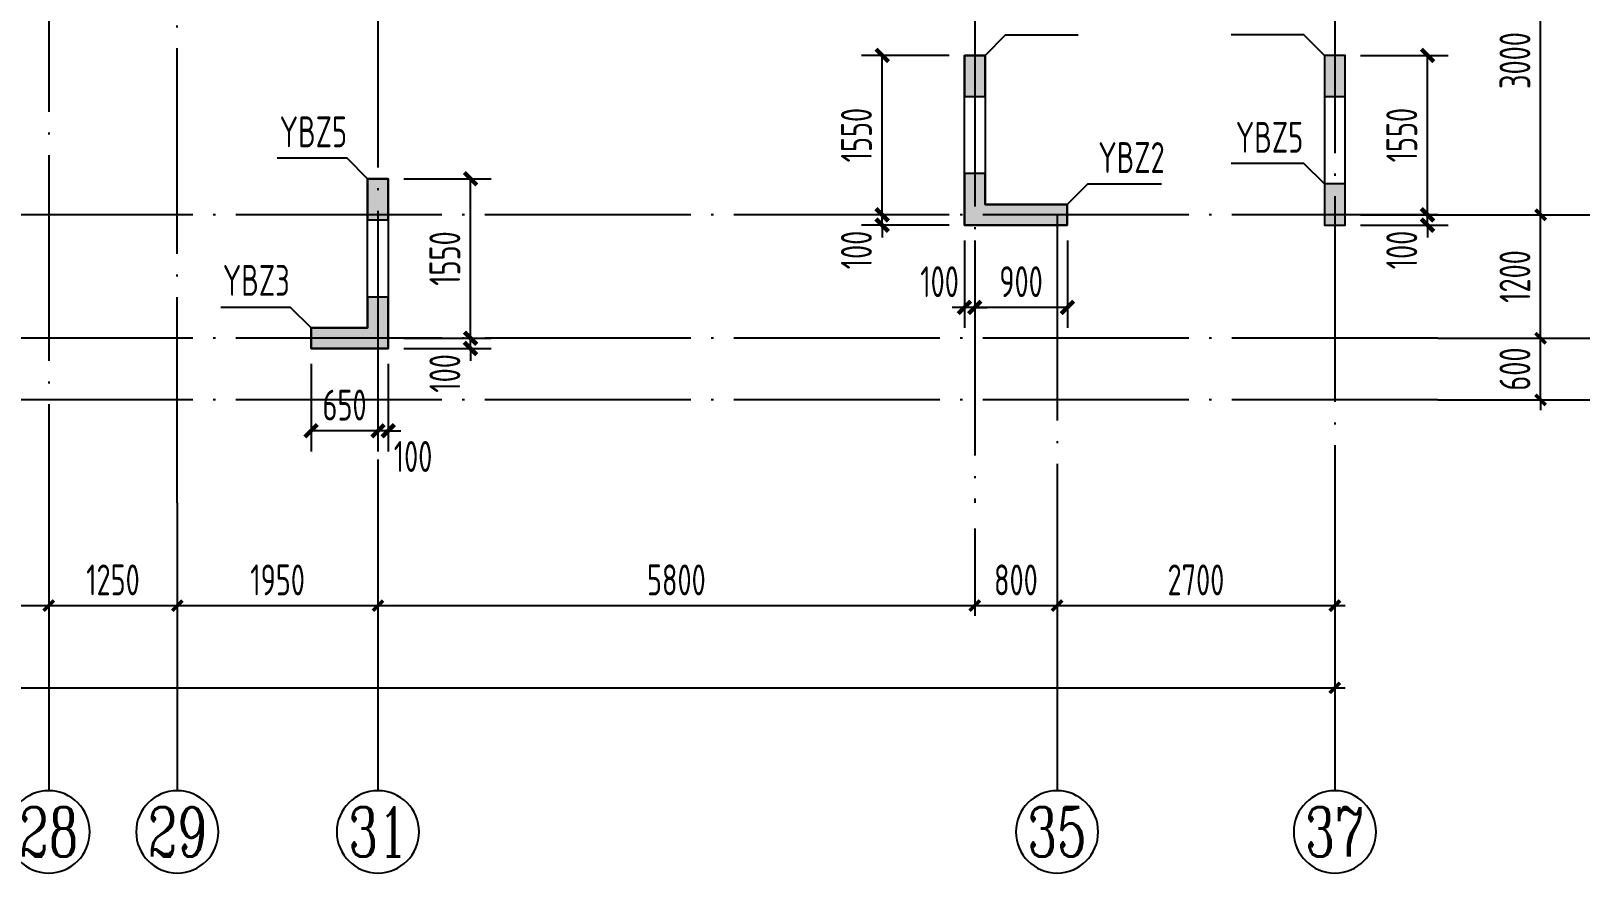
# Model space of a CAD drawing. Extents: x -1712635 to -854203, y -534641 to -21985.
# Drawn here: x -1323899 to -1308835, y -162202 to -154015 of the extents above; entities that cross this region are included whole.
import ezdxf
from ezdxf.enums import TextEntityAlignment as Align

# ---------------------------------------------------------------- set-up
doc = ezdxf.new("R2010")
doc.units = 0
doc.header["$LTSCALE"] = 1000
doc.linetypes.add('DOTE', pattern=[2.42, 2, -0.2, 0.02, -0.2])
doc.layers.get('0').update_dxf_attribs({"linetype": 'CONTINUOUS'})
doc.layers.get('Defpoints').update_dxf_attribs({"linetype": 'CONTINUOUS'})
for name, color, linetype in [('A-AXIS', 1, 'CONTINUOUS'), ('A-DOTE', 10, 'DOTE'), ('AXIS_NUM', 7, 'CONTINUOUS'), ('S-Q墙实线', 6, 'CONTINUOUS'), ('S-Q墙标注', 3, 'CONTINUOUS'), ('S-X详图填充', 252, 'CONTINUOUS'), ('S-X详图实线', 4, 'CONTINUOUS'), ('S-Y一般标注', 3, 'CONTINUOUS'), ('S-Z柱编号', 6, 'CONTINUOUS')]:
    doc.layers.add(name, color=color, linetype=linetype)
doc.styles.add('TSSD_Axis', font='complex.shx', dxfattribs={"width": 0.7, "bigfont": 'hztxt.shx'})
doc.styles.add('TSSD_DIMENSION', font='Tssdeng.shx', dxfattribs={"width": 0.7, "bigfont": 'tssdchn.shx'})
doc.styles.add('TSSD_REIN', font='tssdeng.shx', dxfattribs={"width": 0.7, "height": 300, "bigfont": 'tssdchn.shx'})
doc.styles.add('结构文字', font='zstxt.shx', dxfattribs={"width": 0.7, "bigfont": 'zshz.shx'})
doc.dimstyles.new('STRUCK', dxfattribs={"dimtxt": 400, "dimasz": 121, "dimexe": 200, "dimexo": 150, "dimgap": 115, "dimtad": 1, "dimdec": 0, "dimdsep": 46, "dimtxsty": '结构文字', "dimblk": 'ARCHTICK', "dimcen": 400, "dimclrd": 3, "dimclre": 3, "dimclrt": 7, "dimadec": 0, "dimazin": 0, "dimtfac": 1, "dimtdec": 0, "dimtix": 1, "dimtmove": 2, "dimatfit": 3, "dimldrblk": '_DIMX', "dimfxl": 0, "dimtolj": 1, "dimtzin": 0, "dimarcsym": 0})
doc.dimstyles.new('TSSD_100_100', dxfattribs={"dimtxt": 300, "dimasz": 100, "dimexe": 100, "dimexo": 250, "dimgap": 100, "dimtad": 1, "dimdec": 0, "dimzin": 0, "dimdsep": 46, "dimtxsty": 'TSSD_DIMENSION', "dimblk": 'ARCHTICK', "dimcen": 0, "dimdle": 100, "dimclrt": 7, "dimadec": 0, "dimazin": 0, "dimtfac": 1, "dimtdec": 0, "dimtix": 1, "dimtmove": 2, "dimatfit": 3, "dimldrblk": 'ARCHTICK', "dimfxl": 0, "dimtolj": 1, "dimtzin": 0, "dimarcsym": 0})

# ---------------------------------------------------------------- blocks, each defined once
blk = doc.blocks.new('_ArchTick')
at = {"color": 0, "const_width": 0.35}
blk.add_lwpolyline([(-0.5, -0.5), (0.5, 0.5)], dxfattribs=at)
blk = doc.blocks.new('*D90')
at = {"layer": 'Defpoints', "color": 0}
for p in [(43350, 3600), (45300, 3600), (45300, 2600)]:
    blk.add_point(p, dxfattribs=at)
at = {"layer": 'S-Y一般标注', "color": 0, "lineweight": -2}
for p, q in [((43350, 3350), (43350, 2500)), ((45300, 3350), (45300, 2500)), ((43250, 2600), (45400, 2600))]:
    blk.add_line(p, q, dxfattribs=at)
at = {"layer": 'S-Y一般标注', "color": 0, "lineweight": -2, "xscale": 100, "yscale": 100, "zscale": 100, "rotation": 180}
blk.add_blockref('_ArchTick', (43350, 2600), dxfattribs=at)
at = {"layer": 'S-Y一般标注', "color": 0, "lineweight": -2, "xscale": 100, "yscale": 100, "zscale": 100}
blk.add_blockref('_ArchTick', (45300, 2600), dxfattribs=at)
at = {"layer": 'S-Y一般标注', "color": 7, "insert": (44325, 2850), "char_height": 300, "attachment_point": 5, "style": 'TSSD_DIMENSION'}
blk.add_mtext('\\A1;1950', dxfattribs=at)
blk = doc.blocks.new('ts_axno')
at = {"color": 0, "linetype": 'ByBlock', "lineweight": -2}
blk.add_circle((0, 0), 0.5, dxfattribs=at)
at = {"color": 0, "linetype": 'ByBlock', "lineweight": -2, "style": 'TSSD_Axis', "width": 0.7}
blk.add_attdef('A', text='', height=0.6, dxfattribs=at).set_placement((0, 0), align=Align.MIDDLE_CENTER)
blk = doc.blocks.new('*D91')
at = {"layer": 'Defpoints', "color": 0}
for p in [(45300, 3600), (51100, 3600), (51100, 2600)]:
    blk.add_point(p, dxfattribs=at)
at = {"layer": 'S-Y一般标注', "color": 0, "lineweight": -2}
for p, q in [((45300, 3350), (45300, 2500)), ((51100, 3350), (51100, 2500)), ((45200, 2600), (51200, 2600))]:
    blk.add_line(p, q, dxfattribs=at)
at = {"layer": 'S-Y一般标注', "color": 0, "lineweight": -2, "xscale": 100, "yscale": 100, "zscale": 100, "rotation": 180}
blk.add_blockref('_ArchTick', (45300, 2600), dxfattribs=at)
at = {"layer": 'S-Y一般标注', "color": 0, "lineweight": -2, "xscale": 100, "yscale": 100, "zscale": 100}
blk.add_blockref('_ArchTick', (51100, 2600), dxfattribs=at)
at = {"layer": 'S-Y一般标注', "color": 7, "insert": (48200, 2850), "char_height": 300, "attachment_point": 5, "style": 'TSSD_DIMENSION'}
blk.add_mtext('\\A1;5800', dxfattribs=at)
blk = doc.blocks.new('*D92')
at = {"layer": 'Defpoints', "color": 0}
for p in [(51100, 3600), (51900, 3600), (51900, 2600)]:
    blk.add_point(p, dxfattribs=at)
at = {"layer": 'S-Y一般标注', "color": 0, "lineweight": -2}
for p, q in [((51100, 3350), (51100, 2500)), ((51900, 3350), (51900, 2500)), ((51000, 2600), (52000, 2600))]:
    blk.add_line(p, q, dxfattribs=at)
at = {"layer": 'S-Y一般标注', "color": 0, "lineweight": -2, "xscale": 100, "yscale": 100, "zscale": 100, "rotation": 180}
blk.add_blockref('_ArchTick', (51100, 2600), dxfattribs=at)
at = {"layer": 'S-Y一般标注', "color": 0, "lineweight": -2, "xscale": 100, "yscale": 100, "zscale": 100}
blk.add_blockref('_ArchTick', (51900, 2600), dxfattribs=at)
at = {"layer": 'S-Y一般标注', "color": 7, "insert": (51500, 2850), "char_height": 300, "attachment_point": 5, "style": 'TSSD_DIMENSION'}
blk.add_mtext('\\A1;800', dxfattribs=at)
blk = doc.blocks.new('*D93')
at = {"layer": 'Defpoints', "color": 0}
for p in [(51900, 3600), (54600, 3600), (54600, 2600)]:
    blk.add_point(p, dxfattribs=at)
at = {"layer": 'S-Y一般标注', "color": 0, "lineweight": -2}
for p, q in [((51900, 3350), (51900, 2500)), ((54600, 3350), (54600, 2500)), ((51800, 2600), (54700, 2600))]:
    blk.add_line(p, q, dxfattribs=at)
at = {"layer": 'S-Y一般标注', "color": 0, "lineweight": -2, "xscale": 100, "yscale": 100, "zscale": 100, "rotation": 180}
blk.add_blockref('_ArchTick', (51900, 2600), dxfattribs=at)
at = {"layer": 'S-Y一般标注', "color": 0, "lineweight": -2, "xscale": 100, "yscale": 100, "zscale": 100}
blk.add_blockref('_ArchTick', (54600, 2600), dxfattribs=at)
at = {"layer": 'S-Y一般标注', "color": 7, "insert": (53250, 2850), "char_height": 300, "attachment_point": 5, "style": 'TSSD_DIMENSION'}
blk.add_mtext('\\A1;2700', dxfattribs=at)
blk = doc.blocks.new('*D94')
at = {"layer": 'Defpoints', "color": 0}
for p in [(4600, 3600), (54600, 3600), (54600, 1800)]:
    blk.add_point(p, dxfattribs=at)
at = {"layer": 'S-Y一般标注', "color": 0, "lineweight": -2}
for p, q in [((4600, 3350), (4600, 1700)), ((54600, 3350), (54600, 1700)), ((4500, 1800), (54700, 1800))]:
    blk.add_line(p, q, dxfattribs=at)
at = {"layer": 'S-Y一般标注', "color": 0, "lineweight": -2, "xscale": 100, "yscale": 100, "zscale": 100, "rotation": 180}
blk.add_blockref('_ArchTick', (4600, 1800), dxfattribs=at)
at = {"layer": 'S-Y一般标注', "color": 0, "lineweight": -2, "xscale": 100, "yscale": 100, "zscale": 100}
blk.add_blockref('_ArchTick', (54600, 1800), dxfattribs=at)
at = {"layer": 'S-Y一般标注', "color": 7, "insert": (29600, 2050), "char_height": 300, "attachment_point": 5, "style": 'TSSD_DIMENSION'}
blk.add_mtext('\\A1;50000', dxfattribs=at)
blk = doc.blocks.new('*D99')
at = {"layer": 'Defpoints', "color": 0}
for p in [(55600, 5200), (56600, 5200), (55600, 4600)]:
    blk.add_point(p, dxfattribs=at)
at = {"layer": 'S-Y一般标注', "color": 0, "lineweight": -2}
for p, q in [((56600, 5200), (56600, 5300)), ((55850, 5200), (56700, 5200)), ((56600, 4600), (56600, 5200)), ((55850, 4600), (56700, 4600)), ((56600, 4600), (56600, 4500))]:
    blk.add_line(p, q, dxfattribs=at)
at = {"layer": 'S-Y一般标注', "color": 0, "lineweight": -2, "xscale": 100, "yscale": 100, "zscale": 100}
for p, rotation in [((56600, 5200), 270), ((56600, 4600), 90)]:
    blk.add_blockref('_ArchTick', p, dxfattribs=dict(at, rotation=rotation))
at = {"layer": 'S-Y一般标注', "color": 7, "insert": (56350, 4900), "char_height": 300, "attachment_point": 5, "rotation": 90, "style": 'TSSD_DIMENSION'}
blk.add_mtext('\\A1;600', dxfattribs=at)
blk = doc.blocks.new('*D105')
at = {"layer": 'Defpoints', "color": 0}
for p in [(55600, 20100), (57400, 20100), (55600, 4600)]:
    blk.add_point(p, dxfattribs=at)
at = {"layer": 'S-Y一般标注', "color": 0, "lineweight": -2}
for p, q in [((57400, 4500), (57400, 20200)), ((55850, 20100), (57500, 20100)), ((55850, 4600), (57500, 4600))]:
    blk.add_line(p, q, dxfattribs=at)
at = {"layer": 'S-Y一般标注', "color": 0, "lineweight": -2, "xscale": 100, "yscale": 100, "zscale": 100}
for p, rotation in [((57400, 20100), 90), ((57400, 4600), 270)]:
    blk.add_blockref('_ArchTick', p, dxfattribs=dict(at, rotation=rotation))
at = {"layer": 'S-Y一般标注', "color": 7, "insert": (57150, 12350), "char_height": 300, "attachment_point": 5, "rotation": 90, "style": 'TSSD_DIMENSION'}
blk.add_mtext('\\A1;15500', dxfattribs=at)
blk = doc.blocks.new('*D109')
at = {"layer": 'Defpoints', "color": 0}
for p in [(55600, 6400), (56600, 6400), (55600, 5200)]:
    blk.add_point(p, dxfattribs=at)
at = {"layer": 'S-Y一般标注', "color": 0, "lineweight": -2}
for p, q in [((56600, 5100), (56600, 6500)), ((55850, 6400), (56700, 6400)), ((55850, 5200), (56700, 5200))]:
    blk.add_line(p, q, dxfattribs=at)
at = {"layer": 'S-Y一般标注', "color": 0, "lineweight": -2, "xscale": 100, "yscale": 100, "zscale": 100}
for p, rotation in [((56600, 6400), 90), ((56600, 5200), 270)]:
    blk.add_blockref('_ArchTick', p, dxfattribs=dict(at, rotation=rotation))
at = {"layer": 'S-Y一般标注', "color": 7, "insert": (56350, 5800), "char_height": 300, "attachment_point": 5, "rotation": 90, "style": 'TSSD_DIMENSION'}
blk.add_mtext('\\A1;1200', dxfattribs=at)
blk = doc.blocks.new('*D110')
at = {"layer": 'Defpoints', "color": 0}
for p in [(55600, 9400), (56600, 9400), (55600, 6400)]:
    blk.add_point(p, dxfattribs=at)
at = {"layer": 'S-Y一般标注', "color": 0, "lineweight": -2}
for p, q in [((56600, 6300), (56600, 9500)), ((55850, 9400), (56700, 9400)), ((55850, 6400), (56700, 6400))]:
    blk.add_line(p, q, dxfattribs=at)
at = {"layer": 'S-Y一般标注', "color": 0, "lineweight": -2, "xscale": 100, "yscale": 100, "zscale": 100}
for p, rotation in [((56600, 9400), 90), ((56600, 6400), 270)]:
    blk.add_blockref('_ArchTick', p, dxfattribs=dict(at, rotation=rotation))
at = {"layer": 'S-Y一般标注', "color": 7, "insert": (56350, 7900), "char_height": 300, "attachment_point": 5, "rotation": 90, "style": 'TSSD_DIMENSION'}
blk.add_mtext('\\A1;3000', dxfattribs=at)
blk = doc.blocks.new('*D115')
at = {"layer": 'Defpoints', "color": 0}
for p in [(40850, 3600), (42100, 3600), (42100, 2600)]:
    blk.add_point(p, dxfattribs=at)
at = {"layer": 'S-Y一般标注', "color": 0, "lineweight": -2}
for p, q in [((40850, 3350), (40850, 2500)), ((42100, 3350), (42100, 2500)), ((40750, 2600), (42200, 2600))]:
    blk.add_line(p, q, dxfattribs=at)
at = {"layer": 'S-Y一般标注', "color": 0, "lineweight": -2, "xscale": 100, "yscale": 100, "zscale": 100, "rotation": 180}
blk.add_blockref('_ArchTick', (40850, 2600), dxfattribs=at)
at = {"layer": 'S-Y一般标注', "color": 0, "lineweight": -2, "xscale": 100, "yscale": 100, "zscale": 100}
blk.add_blockref('_ArchTick', (42100, 2600), dxfattribs=at)
at = {"layer": 'S-Y一般标注', "color": 7, "insert": (41475, 2850), "char_height": 300, "attachment_point": 5, "style": 'TSSD_DIMENSION'}
blk.add_mtext('\\A1;1250', dxfattribs=at)
blk = doc.blocks.new('*D116')
at = {"layer": 'Defpoints', "color": 0}
for p in [(42100, 3600), (43350, 3600), (43350, 2600)]:
    blk.add_point(p, dxfattribs=at)
at = {"layer": 'S-Y一般标注', "color": 0, "lineweight": -2}
for p, q in [((42100, 3350), (42100, 2500)), ((43350, 3350), (43350, 2500)), ((42000, 2600), (43450, 2600))]:
    blk.add_line(p, q, dxfattribs=at)
at = {"layer": 'S-Y一般标注', "color": 0, "lineweight": -2, "xscale": 100, "yscale": 100, "zscale": 100, "rotation": 180}
blk.add_blockref('_ArchTick', (42100, 2600), dxfattribs=at)
at = {"layer": 'S-Y一般标注', "color": 0, "lineweight": -2, "xscale": 100, "yscale": 100, "zscale": 100}
blk.add_blockref('_ArchTick', (43350, 2600), dxfattribs=at)
at = {"layer": 'S-Y一般标注', "color": 7, "insert": (42725, 2850), "char_height": 300, "attachment_point": 5, "style": 'TSSD_DIMENSION'}
blk.add_mtext('\\A1;1250', dxfattribs=at)
blk = doc.blocks.new('*D2029')
at = {"layer": 'Defpoints', "color": 0}
for p in [(-1311127, -155802), (-1311127, -155902), (-1310327, -155802)]:
    blk.add_point(p, dxfattribs=at)
at = {"layer": 'S-Q墙标注', "color": 3, "lineweight": -2}
for p, q in [((-1310327, -155802), (-1310327, -155681)), ((-1310977, -155802), (-1310127, -155802)), ((-1310977, -155902), (-1310127, -155902)), ((-1310327, -155902), (-1310327, -155802)), ((-1310327, -155902), (-1310327, -156023))]:
    blk.add_line(p, q, dxfattribs=at)
at = {"layer": 'S-Q墙标注', "color": 3, "lineweight": -2, "xscale": 121, "yscale": 121, "zscale": 121}
for p, rotation in [((-1310327, -155802), 270), ((-1310327, -155902), 90)]:
    blk.add_blockref('_ArchTick', p, dxfattribs=dict(at, rotation=rotation))
at = {"layer": 'S-Q墙标注', "color": 7, "insert": (-1310577, -156144), "char_height": 300, "attachment_point": 5, "rotation": 90, "style": 'TSSD_REIN'}
blk.add_mtext('\\A1;100', dxfattribs=at)
blk = doc.blocks.new('_DIMX')
blk.add_line((-150, 0), (150, 0))
at = {"const_width": 50}
blk.add_lwpolyline([(-70, -70), (70, 70)], dxfattribs=at)
blk = doc.blocks.new('*D2030')
at = {"layer": 'Defpoints', "color": 0}
for p in [(-1311127, -154252), (-1310327, -154252), (-1311127, -155802)]:
    blk.add_point(p, dxfattribs=at)
at = {"layer": 'S-Q墙标注', "color": 3, "lineweight": -2}
for p, q in [((-1310977, -154252), (-1310127, -154252)), ((-1310327, -155802), (-1310327, -154252)), ((-1310977, -155802), (-1310127, -155802))]:
    blk.add_line(p, q, dxfattribs=at)
at = {"layer": 'S-Q墙标注', "color": 3, "lineweight": -2, "xscale": 121, "yscale": 121, "zscale": 121}
for p, rotation in [((-1310327, -154252), 90), ((-1310327, -155802), 270)]:
    blk.add_blockref('_ArchTick', p, dxfattribs=dict(at, rotation=rotation))
at = {"layer": 'S-Q墙标注', "color": 7, "insert": (-1310577, -155027), "char_height": 300, "attachment_point": 5, "rotation": 90, "style": 'TSSD_REIN'}
blk.add_mtext('\\A1;1550', dxfattribs=at)
blk = doc.blocks.new('*D2033')
at = {"layer": 'Defpoints', "color": 0}
for p in [(-1315627, -155802), (-1314827, -155802), (-1314827, -155902)]:
    blk.add_point(p, dxfattribs=at)
at = {"layer": 'S-Q墙标注', "color": 3, "lineweight": -2}
for p, q in [((-1315627, -155802), (-1315627, -155681)), ((-1314977, -155802), (-1315827, -155802)), ((-1314977, -155902), (-1315827, -155902)), ((-1315627, -155902), (-1315627, -155802)), ((-1315627, -155902), (-1315627, -156023))]:
    blk.add_line(p, q, dxfattribs=at)
at = {"layer": 'S-Q墙标注', "color": 3, "lineweight": -2, "xscale": 121, "yscale": 121, "zscale": 121}
for p, rotation in [((-1315627, -155802), 270), ((-1315627, -155902), 90)]:
    blk.add_blockref('_ArchTick', p, dxfattribs=dict(at, rotation=rotation))
at = {"layer": 'S-Q墙标注', "color": 7, "insert": (-1315877, -156144), "char_height": 300, "attachment_point": 5, "rotation": 90, "style": 'TSSD_REIN'}
blk.add_mtext('\\A1;100', dxfattribs=at)
blk = doc.blocks.new('*D2034')
at = {"layer": 'Defpoints', "color": 0}
for p in [(-1315627, -154252), (-1314827, -154252), (-1314827, -155802)]:
    blk.add_point(p, dxfattribs=at)
at = {"layer": 'S-Q墙标注', "color": 3, "lineweight": -2}
for p, q in [((-1314977, -154252), (-1315827, -154252)), ((-1315627, -155802), (-1315627, -154252)), ((-1314977, -155802), (-1315827, -155802))]:
    blk.add_line(p, q, dxfattribs=at)
at = {"layer": 'S-Q墙标注', "color": 3, "lineweight": -2, "xscale": 121, "yscale": 121, "zscale": 121}
for p, rotation in [((-1315627, -154252), 90), ((-1315627, -155802), 270)]:
    blk.add_blockref('_ArchTick', p, dxfattribs=dict(at, rotation=rotation))
at = {"layer": 'S-Q墙标注', "color": 7, "insert": (-1315877, -155027), "char_height": 300, "attachment_point": 5, "rotation": 90, "style": 'TSSD_REIN'}
blk.add_mtext('\\A1;1550', dxfattribs=at)
blk = doc.blocks.new('*D2035')
at = {"layer": 'Defpoints', "color": 0}
for p in [(-1314727, -155902), (-1313827, -155902), (-1314727, -156702)]:
    blk.add_point(p, dxfattribs=at)
at = {"layer": 'S-Q墙标注', "color": 3, "lineweight": -2}
for p, q in [((-1314727, -156052), (-1314727, -156902)), ((-1313827, -156052), (-1313827, -156902)), ((-1313827, -156702), (-1314727, -156702))]:
    blk.add_line(p, q, dxfattribs=at)
at = {"layer": 'S-Q墙标注', "color": 3, "lineweight": -2, "xscale": 121, "yscale": 121, "zscale": 121, "rotation": 180}
blk.add_blockref('_ArchTick', (-1314727, -156702), dxfattribs=at)
at = {"layer": 'S-Q墙标注', "color": 3, "lineweight": -2, "xscale": 121, "yscale": 121, "zscale": 121}
blk.add_blockref('_ArchTick', (-1313827, -156702), dxfattribs=at)
at = {"layer": 'S-Q墙标注', "color": 7, "insert": (-1314277, -156452), "char_height": 300, "attachment_point": 5, "style": 'TSSD_REIN'}
blk.add_mtext('\\A1;900', dxfattribs=at)
blk = doc.blocks.new('*D2036')
at = {"layer": 'Defpoints', "color": 0}
for p in [(-1314827, -155902), (-1314727, -155902), (-1314827, -156702)]:
    blk.add_point(p, dxfattribs=at)
at = {"layer": 'S-Q墙标注', "color": 3, "lineweight": -2}
for p, q in [((-1314827, -156052), (-1314827, -156902)), ((-1314727, -156052), (-1314727, -156902)), ((-1314827, -156702), (-1314948, -156702)), ((-1314727, -156702), (-1314827, -156702)), ((-1314727, -156702), (-1314606, -156702))]:
    blk.add_line(p, q, dxfattribs=at)
at = {"layer": 'S-Q墙标注', "color": 3, "lineweight": -2, "xscale": 121, "yscale": 121, "zscale": 121}
blk.add_blockref('_ArchTick', (-1314827, -156702), dxfattribs=at)
at = {"layer": 'S-Q墙标注', "color": 3, "lineweight": -2, "xscale": 121, "yscale": 121, "zscale": 121, "rotation": 180}
blk.add_blockref('_ArchTick', (-1314727, -156702), dxfattribs=at)
at = {"layer": 'S-Q墙标注', "color": 7, "insert": (-1315069, -156452), "char_height": 300, "attachment_point": 5, "style": 'TSSD_REIN'}
blk.add_mtext('\\A1;100', dxfattribs=at)
blk = doc.blocks.new('*D2037')
at = {"layer": 'Defpoints', "color": 0}
for p in [(-1320427, -157002), (-1320427, -157102), (-1319627, -157002)]:
    blk.add_point(p, dxfattribs=at)
at = {"layer": 'S-Q墙标注', "color": 3, "lineweight": -2}
for p, q in [((-1319627, -157002), (-1319627, -156881)), ((-1320277, -157002), (-1319427, -157002)), ((-1320277, -157102), (-1319427, -157102)), ((-1319627, -157102), (-1319627, -157002)), ((-1319627, -157102), (-1319627, -157223))]:
    blk.add_line(p, q, dxfattribs=at)
at = {"layer": 'S-Q墙标注', "color": 3, "lineweight": -2, "xscale": 121, "yscale": 121, "zscale": 121}
for p, rotation in [((-1319627, -157002), 270), ((-1319627, -157102), 90)]:
    blk.add_blockref('_ArchTick', p, dxfattribs=dict(at, rotation=rotation))
at = {"layer": 'S-Q墙标注', "color": 7, "insert": (-1319877, -157344), "char_height": 300, "attachment_point": 5, "rotation": 90, "style": 'TSSD_REIN'}
blk.add_mtext('\\A1;100', dxfattribs=at)
blk = doc.blocks.new('*D2038')
at = {"layer": 'Defpoints', "color": 0}
for p in [(-1320427, -155452), (-1319627, -155452), (-1320427, -157002)]:
    blk.add_point(p, dxfattribs=at)
at = {"layer": 'S-Q墙标注', "color": 3, "lineweight": -2}
for p, q in [((-1320277, -155452), (-1319427, -155452)), ((-1319627, -157002), (-1319627, -155452)), ((-1320277, -157002), (-1319427, -157002))]:
    blk.add_line(p, q, dxfattribs=at)
at = {"layer": 'S-Q墙标注', "color": 3, "lineweight": -2, "xscale": 121, "yscale": 121, "zscale": 121}
for p, rotation in [((-1319627, -155452), 90), ((-1319627, -157002), 270)]:
    blk.add_blockref('_ArchTick', p, dxfattribs=dict(at, rotation=rotation))
at = {"layer": 'S-Q墙标注', "color": 7, "insert": (-1319877, -156227), "char_height": 300, "attachment_point": 5, "rotation": 90, "style": 'TSSD_REIN'}
blk.add_mtext('\\A1;1550', dxfattribs=at)
blk = doc.blocks.new('*D2039')
at = {"layer": 'Defpoints', "color": 0}
for p in [(-1320527, -157102), (-1320427, -157102), (-1320527, -157902)]:
    blk.add_point(p, dxfattribs=at)
at = {"layer": 'S-Q墙标注', "color": 3, "lineweight": -2}
for p, q in [((-1320527, -157252), (-1320527, -158102)), ((-1320427, -157252), (-1320427, -158102)), ((-1320527, -157902), (-1320648, -157902)), ((-1320427, -157902), (-1320527, -157902)), ((-1320427, -157902), (-1320306, -157902))]:
    blk.add_line(p, q, dxfattribs=at)
at = {"layer": 'S-Q墙标注', "color": 3, "lineweight": -2, "xscale": 121, "yscale": 121, "zscale": 121}
blk.add_blockref('_ArchTick', (-1320527, -157902), dxfattribs=at)
at = {"layer": 'S-Q墙标注', "color": 3, "lineweight": -2, "xscale": 121, "yscale": 121, "zscale": 121, "rotation": 180}
blk.add_blockref('_ArchTick', (-1320427, -157902), dxfattribs=at)
at = {"layer": 'S-Q墙标注', "color": 7, "insert": (-1320186, -158152), "char_height": 300, "attachment_point": 5, "style": 'TSSD_REIN'}
blk.add_mtext('\\A1;100', dxfattribs=at)
blk = doc.blocks.new('*D2040')
at = {"layer": 'Defpoints', "color": 0}
for p in [(-1321177, -157102), (-1320527, -157102), (-1321177, -157902)]:
    blk.add_point(p, dxfattribs=at)
at = {"layer": 'S-Q墙标注', "color": 3, "lineweight": -2}
for p, q in [((-1321177, -157252), (-1321177, -158102)), ((-1320527, -157252), (-1320527, -158102)), ((-1320527, -157902), (-1321177, -157902))]:
    blk.add_line(p, q, dxfattribs=at)
at = {"layer": 'S-Q墙标注', "color": 3, "lineweight": -2, "xscale": 121, "yscale": 121, "zscale": 121, "rotation": 180}
blk.add_blockref('_ArchTick', (-1321177, -157902), dxfattribs=at)
at = {"layer": 'S-Q墙标注', "color": 3, "lineweight": -2, "xscale": 121, "yscale": 121, "zscale": 121}
blk.add_blockref('_ArchTick', (-1320527, -157902), dxfattribs=at)
at = {"layer": 'S-Q墙标注', "color": 7, "insert": (-1320852, -157652), "char_height": 300, "attachment_point": 5, "style": 'TSSD_REIN'}
blk.add_mtext('\\A1;650', dxfattribs=at)
blk = doc.blocks.new('20210726.16350016')
at = {"layer": 'A-AXIS'}
for p, q in [((55600, 6400), (58400, 6400)), ((55600, 5200), (58400, 5200)), ((55600, 4600), (58400, 4600)), ((42100, 3600), (42100, 800)), ((43350, 3600), (43350, 800)), ((45300, 3600), (45300, 800)), ((51900, 3600), (51900, 800)), ((54600, 3600), (54600, 800))]:
    blk.add_line(p, q, dxfattribs=at)
at = {"layer": 'A-DOTE'}
for p, q in [((54600, 21100), (54600, 3600)), ((45299.8, 13700), (45300, 3600)), ((43350, 3600), (43350, 11500)), ((51100, 10900), (51100, 3600)), ((42100, 9400), (42100, 3600)), ((55600, 6400), (3600, 6400)), ((51900, 6400), (51900, 3600)), ((55600, 5200), (3600, 5200)), ((55600, 4600), (3600, 4600))]:
    blk.add_line(p, q, dxfattribs=at)
at = {"layer": 'A-AXIS'}
ref = blk.add_blockref('ts_axno', (42100, 400), dxfattribs=dict(at, xscale=-800, yscale=800, zscale=800, rotation=180))
ref.add_attrib('19', '28', dxfattribs={"layer": 'AXIS_NUM', "height": 480, "style": 'TSSD_Axis', "width": 0.7}).set_placement((42100, 400), align=Align.MIDDLE_CENTER)
ref = blk.add_blockref('ts_axno', (43350, 400), dxfattribs=dict(at, xscale=-800, yscale=800, zscale=800, rotation=180))
ref.add_attrib('19', '29', dxfattribs={"layer": 'AXIS_NUM', "height": 480, "style": 'TSSD_Axis', "width": 0.7}).set_placement((43350, 400), align=Align.MIDDLE_CENTER)
ref = blk.add_blockref('ts_axno', (45300, 400), dxfattribs=dict(at, xscale=-800, yscale=800, zscale=800, rotation=180))
ref.add_attrib('19', '31', dxfattribs={"layer": 'AXIS_NUM', "height": 480, "style": 'TSSD_Axis', "width": 0.7}).set_placement((45300, 400), align=Align.MIDDLE_CENTER)
ref = blk.add_blockref('ts_axno', (51900, 400), dxfattribs=dict(at, xscale=-800, yscale=800, zscale=800, rotation=180))
ref.add_attrib('22', '35', dxfattribs={"layer": 'AXIS_NUM', "height": 480, "style": 'TSSD_Axis', "width": 0.7}).set_placement((51900, 400), align=Align.MIDDLE_CENTER)
ref = blk.add_blockref('ts_axno', (54600, 400), dxfattribs=dict(at, xscale=-800, yscale=800, zscale=800, rotation=180))
ref.add_attrib('23', '37', dxfattribs={"layer": 'AXIS_NUM', "height": 480, "style": 'TSSD_Axis', "width": 0.7}).set_placement((54600, 400), align=Align.MIDDLE_CENTER)
at = {"layer": 'S-Y一般标注'}
for base, p1, p2, picture, middle in [((57400, 20100), (55600, 4600), (55600, 20100), '*D105', (57150, 12350)), ((56600, 9400), (55600, 6400), (55600, 9400), '*D110', (56350, 7900)), ((56600, 6400), (55600, 5200), (55600, 6400), '*D109', (56350, 5800)), ((56600, 5200), (55600, 4600), (55600, 5200), '*D99', (56350, 4900))]:
    dim = blk.add_linear_dim(base=base, p1=p1, p2=p2, angle=90, dimstyle='TSSD_100_100', dxfattribs=at)
    dim.commit()
    dim.dimension.update_dxf_attribs({"geometry": picture, "text_midpoint": middle})
for base, p1, p2, picture, middle in [((54600, 1800), (4600, 3600), (54600, 3600), '*D94', (29600, 2050)), ((42100, 2600.1), (40850, 3600.1), (42100, 3600.1), '*D115', (41475, 2850.1)), ((43350, 2600.1), (42100, 3600.1), (43350, 3600.1), '*D116', (42725, 2850.1)), ((45300, 2600.1), (43350, 3600.1), (45300, 3600.1), '*D90', (44325, 2850.1)), ((51100, 2600), (45300, 3600), (51100, 3600), '*D91', (48200, 2850)), ((51900, 2600), (51100, 3600), (51900, 3600), '*D92', (51500, 2850)), ((54600, 2600), (51900, 3600), (54600, 3600), '*D93', (53250, 2850))]:
    dim = blk.add_linear_dim(base=base, p1=p1, p2=p2, dimstyle='TSSD_100_100', dxfattribs=at)
    dim.commit()
    dim.dimension.update_dxf_attribs({"geometry": picture, "text_midpoint": middle})

msp = doc.modelspace()

# ---------------------------------------------------------------- hatches: boundary and pattern name
at = {"layer": 'S-X详图填充'}
h = msp.add_hatch(color=256, dxfattribs=at)
h.dxf.hatch_style = 1
h.paths.add_polyline_path([(-1314827.49, -154651.8), (-1314627.49, -154651.8), (-1314627.49, -154251.8), (-1314827.49, -154251.8)])
h = msp.add_hatch(color=256, dxfattribs=at)
h.dxf.hatch_style = 1
h.paths.add_polyline_path([(-1311327.47, -154651.8), (-1311127.47, -154651.8), (-1311127.47, -154251.8), (-1311327.47, -154251.8)])
h = msp.add_hatch(color=256, dxfattribs=at)
h.dxf.hatch_style = 1
h.paths.add_polyline_path([(-1320627.49, -155851.81), (-1320427.49, -155851.81), (-1320427.49, -155451.81), (-1320627.49, -155451.81)])
h = msp.add_hatch(color=256, dxfattribs=at)
h.dxf.hatch_style = 1
h.paths.add_polyline_path([(-1314627.49, -155401.8), (-1314827.49, -155401.8), (-1314827.49, -155901.8), (-1313827.49, -155901.8), (-1313827.49, -155701.8), (-1314627.49, -155701.8)])
h = msp.add_hatch(color=256, dxfattribs=at)
h.dxf.hatch_style = 1
h.paths.add_polyline_path([(-1311127.47, -155501.8), (-1311327.47, -155501.8), (-1311327.47, -155901.8), (-1311127.47, -155901.8)])
h = msp.add_hatch(color=256, dxfattribs=at)
h.dxf.hatch_style = 1
h.paths.add_polyline_path([(-1320427.49, -156601.81), (-1320627.49, -156601.81), (-1320627.49, -156901.81), (-1321177.48, -156901.81), (-1321177.48, -157101.81), (-1320427.49, -157101.81)])

# ---------------------------------------------------------------- linework, layer by layer
at = {"layer": 'S-Q墙实线'}
msp.add_lwpolyline([(-1313927.48, -155701.8), (-1313827.49, -155701.8), (-1313827.49, -155901.8), (-1313927.48, -155901.8), (-1314827.49, -155901.8), (-1314827.49, -154251.8), (-1314627.49, -154251.8), (-1314627.49, -155701.8), (-1313927.48, -155701.8)], dxfattribs=at)
for points in [[(-1311127.47, -155901.8), (-1311127.47, -154251.8), (-1311327.47, -154251.8), (-1311327.47, -155901.8)], [(-1320427.49, -157101.81), (-1321177.48, -157101.81), (-1321177.48, -156901.81), (-1320627.49, -156901.81), (-1320627.49, -155801.8), (-1320627.49, -155451.81), (-1320427.49, -155451.81), (-1320427.49, -155801.8)]]:
    msp.add_lwpolyline(points, close=True, dxfattribs=at)
at = {"layer": 'S-X详图实线'}
for points in [[(-1314827.49, -154651.8), (-1314627.49, -154651.8), (-1314627.49, -154251.8), (-1314827.49, -154251.8), (-1314827.49, -154651.8)], [(-1311327.47, -154651.8), (-1311127.47, -154651.8), (-1311127.47, -154251.8), (-1311327.47, -154251.8), (-1311327.47, -154651.8)], [(-1320627.49, -155851.81), (-1320427.49, -155851.81), (-1320427.49, -155451.81), (-1320627.49, -155451.81), (-1320627.49, -155851.81)], [(-1314627.49, -155401.8), (-1314827.49, -155401.8), (-1314827.49, -155901.8), (-1313827.49, -155901.8), (-1313827.49, -155701.8), (-1314627.49, -155701.8), (-1314627.49, -155401.8)], [(-1311127.47, -155501.8), (-1311327.47, -155501.8), (-1311327.47, -155901.8), (-1311127.47, -155901.8), (-1311127.47, -155501.8)], [(-1320427.49, -156601.81), (-1320627.49, -156601.81), (-1320627.49, -156901.81), (-1321177.48, -156901.81), (-1321177.48, -157101.81), (-1320427.49, -157101.81), (-1320427.49, -156601.81)]]:
    msp.add_lwpolyline(points, close=True, dxfattribs=at)
at = {"layer": 'S-Z柱编号', "color": 7}
for points in [[(-1314627.47, -154251.8), (-1314427.47, -154051.8), (-1313723.6, -154051.8)], [(-1311327.47, -154251.84), (-1311527.47, -154051.84), (-1312234.85, -154051.84)], [(-1320627.47, -155451.81), (-1320827.47, -155251.81), (-1321506.07, -155251.81)], [(-1311327.47, -155501.8), (-1311527.47, -155301.8), (-1312234.85, -155301.8)], [(-1313827.47, -155701.8), (-1313627.47, -155501.8), (-1312912.26, -155501.8)], [(-1321177.46, -156901.81), (-1321377.46, -156701.81), (-1322055.32, -156701.81)]]:
    msp.add_lwpolyline(points, dxfattribs=at)

# ---------------------------------------------------------------- block references
at = {"layer": 'A-DOTE'}
msp.add_blockref('20210726.16350016', (-1365827.46, -162201.85), dxfattribs=at)

# ---------------------------------------------------------------- texts
at = {"layer": 'S-Z柱编号', "color": 7, "style": 'TSSD_REIN', "width": 0.7}
for s, p in [('YBZ5', (-1321483.08, -155235.06)), ('YBZ5', (-1312190.29, -155288.06)), ('YBZ2', (-1313527.47, -155484.96)), ('YBZ3', (-1322035.38, -156679.41))]:
    msp.add_text(s, height=300, dxfattribs=at).set_placement(p, align=Align.BOTTOM_LEFT)

# ---------------------------------------------------------------- dimensions: what is measured, and where the dimension line sits
at = {"layer": 'S-Q墙标注'}
for base, p1, p2, angle, picture, middle in [((-1315627.47, -154251.8), (-1314827.47, -155801.8), (-1314827.47, -154251.8), 90, '*D2034', (-1315877.47, -155026.8)), ((-1310327.47, -154251.84), (-1311127.47, -155801.8), (-1311127.47, -154251.84), 90, '*D2030', (-1310577.47, -155026.82)), ((-1319627.47, -155451.81), (-1320427.47, -157001.8), (-1320427.47, -155451.81), 90, '*D2038', (-1319877.47, -156226.81)), ((-1314727.46, -156701.8), (-1313827.47, -155901.8), (-1314727.46, -155901.8), 180, '*D2035', (-1314277.46, -156451.8)), ((-1321177.46, -157901.81), (-1320527.49, -157101.81), (-1321177.46, -157101.81), 180, '*D2040', (-1320852.48, -157651.81))]:
    dim = msp.add_linear_dim(base=base, p1=p1, p2=p2, angle=angle, dimstyle='STRUCK', override={"dimtxt": 300, "dimgap": 100, "dimtxsty": 'TSSD_REIN'}, dxfattribs=at)
    dim.commit()
    dim.dimension.update_dxf_attribs({"geometry": picture, "text_midpoint": middle})
for base, p1, p2, angle, picture, middle in [((-1315627.47, -155801.8), (-1314827.47, -155901.8), (-1314827.47, -155801.8), 90, '*D2033', (-1315877.47, -156143.72)), ((-1310327.47, -155801.8), (-1311127.47, -155901.8), (-1311127.47, -155801.8), 90, '*D2029', (-1310577.47, -156143.72)), ((-1314827.47, -156701.8), (-1314727.46, -155901.8), (-1314827.47, -155901.8), 180, '*D2036', (-1315069.39, -156451.8)), ((-1319627.47, -157001.8), (-1320427.47, -157101.81), (-1320427.47, -157001.8), 90, '*D2037', (-1319877.47, -157343.73)), ((-1320527.49, -157901.81), (-1320427.47, -157101.81), (-1320527.49, -157101.81), 180, '*D2039', (-1320185.55, -158151.81))]:
    dim = msp.add_linear_dim(base=base, p1=p1, p2=p2, angle=angle, dimstyle='STRUCK', override={"dimtxt": 300, "dimgap": 100, "dimtxsty": 'TSSD_REIN'}, dxfattribs=at)
    dim.commit()
    dim.dimension.update_dxf_attribs({"geometry": picture, "text_midpoint": middle, "dimtype": 160})

doc.saveas('drawing.dxf')
